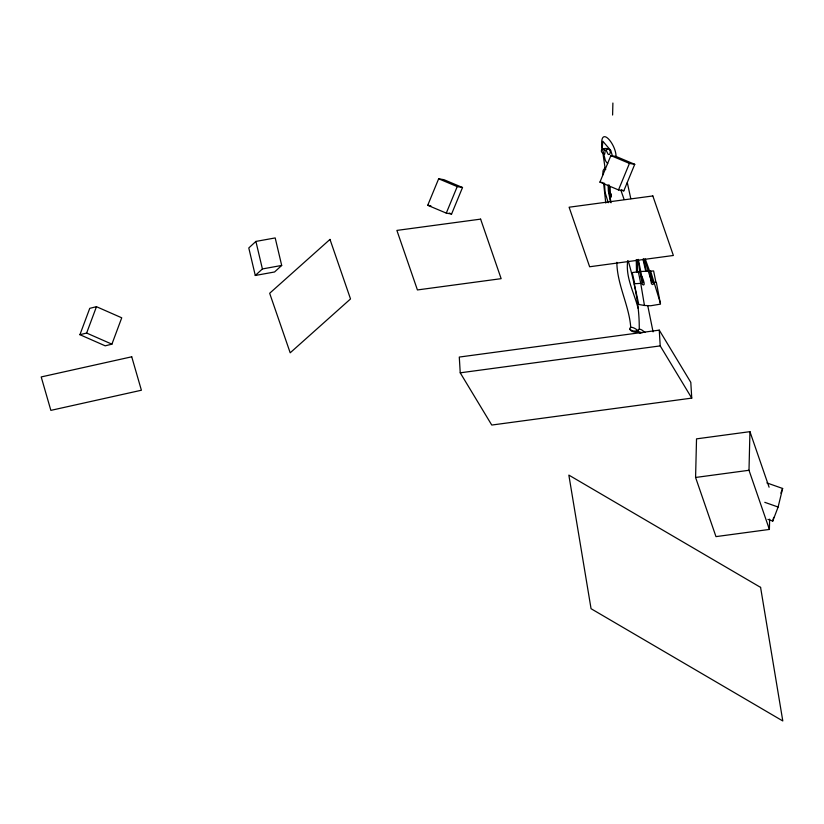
<?xml version="1.0" encoding="UTF-8"?>
<svg xmlns="http://www.w3.org/2000/svg" width="824" height="824" viewBox="0 0 824 824"><rect width="100%" height="100%" fill="white"/><g stroke="black" fill="none" stroke-linecap="round" stroke-linejoin="round"><path stroke-width="1.24" d="M645.058 332.381C643.142 331.197 639.62 327.097 637.951 330.548C627.672 333.617 626.992 321.978 637.951 330.548L637.982 331.341L642.04 332.958M639.239 329.26C639.548 306.24 634.655 283.25 628.31 261.177M612.603 115.03L612.891 103.031M627.734 260.6C625.323 277.431 634.13 292.499 638.095 308.31M769.647 519.141L769.389 529.43L715.974 536.62L695.58 477.467L696.527 438.862L749.943 431.663L769.091 487.2M769.389 529.43L748.995 470.277L749.943 431.663M610.11 187.007L609.595 194.155L611.017 197.245L611.418 195.391L609.997 192.301L609.091 184.947M767.916 519.388L772.758 521.087L773.664 517.379M772.758 521.087L778.114 507.028L782.635 488.467L766.897 482.926M650.054 275.504L651.475 283.878L652.835 284.579L653.587 283.724L650.95 275.494M79.918 334.699L89.754 308.341L96.47 306.693L121.736 317.807L111.91 344.164L105.194 345.822L79.918 334.699L86.633 333.051L111.91 344.164M86.633 333.051L96.47 306.693M780.853 493.154L782.635 488.467M640.413 333.267L637.941 332.144L637.982 331.341M427.728 205.3L438.656 178.787L443.951 179.694L462.511 187.512L451.583 214.034L446.289 213.117L427.728 205.3L430.901 205.845M446.289 213.117L457.217 186.605L462.511 187.512M599.944 182.104L610.872 155.592L616.177 156.508L634.738 164.326L623.809 190.838L618.505 189.932L599.944 182.104L603.127 182.66M618.505 189.932L629.433 163.41L634.738 164.326M640.887 275.886L642.277 284.404C646.603 287.607 642.39 277.122 641.628 276.112M609.121 185.833L608.751 189.87L611.058 202.776M630.731 327.231C629.124 305.416 617.104 284.661 616.846 262.3M255.904 241.422L248.786 247.952L255.286 275.474L274.577 271.971L281.695 265.441L275.195 237.93L255.904 241.422L262.403 268.943L255.286 275.474M602.972 153.666L605.043 167.766L603.199 170.341A8.116 4.202 74.5 0 0 602.931 172.36L602.941 174.76M607.494 149.216L606.145 150.287L608.081 154.212A2.225 1.154 74.5 0 0 608.74 154.5L609.564 154.387A2.874 1.483 74.5 0 0 610.018 153.439C612.541 145.22 594.588 148.413 604.219 154.222A2.132 1.102 74.5 0 0 604.754 153.975L605.218 150.38L606.165 150.442M637.786 331.536C635.314 333.02 630.484 331.464 629.721 329.116M609.812 150.349L610.522 150.184M262.403 268.943L281.695 265.441M659.262 330.136L459.287 357.06L460.235 372.819L491.763 425.05L691.748 398.116L690.8 382.357L659.262 330.136L660.209 345.895L691.748 398.116M460.235 372.819L660.209 345.895M695.58 477.467L748.995 470.277M639.898 271.58L632.224 272.569L634.768 283.734L640.732 283.353L644.45 305.467L650.702 305.756L660.498 304.128L656.357 282.426L654.04 282.405M640.588 271.498L648.601 271.158M649.631 271.117L653.617 270.952L655.956 282.416M634.768 283.734L634.243 283.889L638.806 304.489L644.45 305.467M603.498 149.154L605.218 150.38M764.785 502.331L778.114 507.028M610.872 155.592L629.433 163.41M621.492 189.86L623.809 190.838M438.656 178.787L457.217 186.605M449.265 213.055L451.583 214.034M607.721 163.574L606.495 162.277A11.443 5.923 74.5 0 1 605.269 160.196L602.262 147.805L602.838 141.244L610.769 150.493L612.376 155.849M645.202 258.88L650.517 273.753L652.443 282.251L651.794 282.21L644.502 259.272M605.043 167.766L605.722 169.6M620.894 190.293L624.036 199.243M608.215 202.725L605.074 192.27L604.486 183.196M650.579 271.075L660.467 303.407M630.793 198.666L627.311 182.691M616.043 156.9C616.445 144.076 598.657 123.034 602.087 149.154M643.42 258.818L646.438 271.251M642.977 259.23L645.748 271.281M647.746 305.622L653.072 331.856M638.342 271.766L640.732 283.353M610.491 202.138L608.37 191.003L608.122 184.937M637.972 259.55L640.094 272.754L642.998 282.673L638.312 259.385M603.693 183.855L605.753 203.023M637.199 260.487L637.642 271.848M636.262 259.56L636.519 271.982M609.873 193.3C610.666 200.829 612.428 193.053 609.873 193.3M329.991 239.413L269.664 293.272L290.192 352.806L350.519 298.947L329.991 239.413M131.727 356.802L41.2 376.939L50.861 410.373L141.398 390.236L131.727 356.802M480.619 219.132L396.89 230.411L417.418 289.945L501.147 278.667L480.619 219.132M652.845 195.947L569.106 207.215L589.634 266.76L673.363 255.481L652.845 195.947M760.583 587.378L568.848 475.098L591.055 608.699L782.8 720.969L760.583 587.378"/></g></svg>
